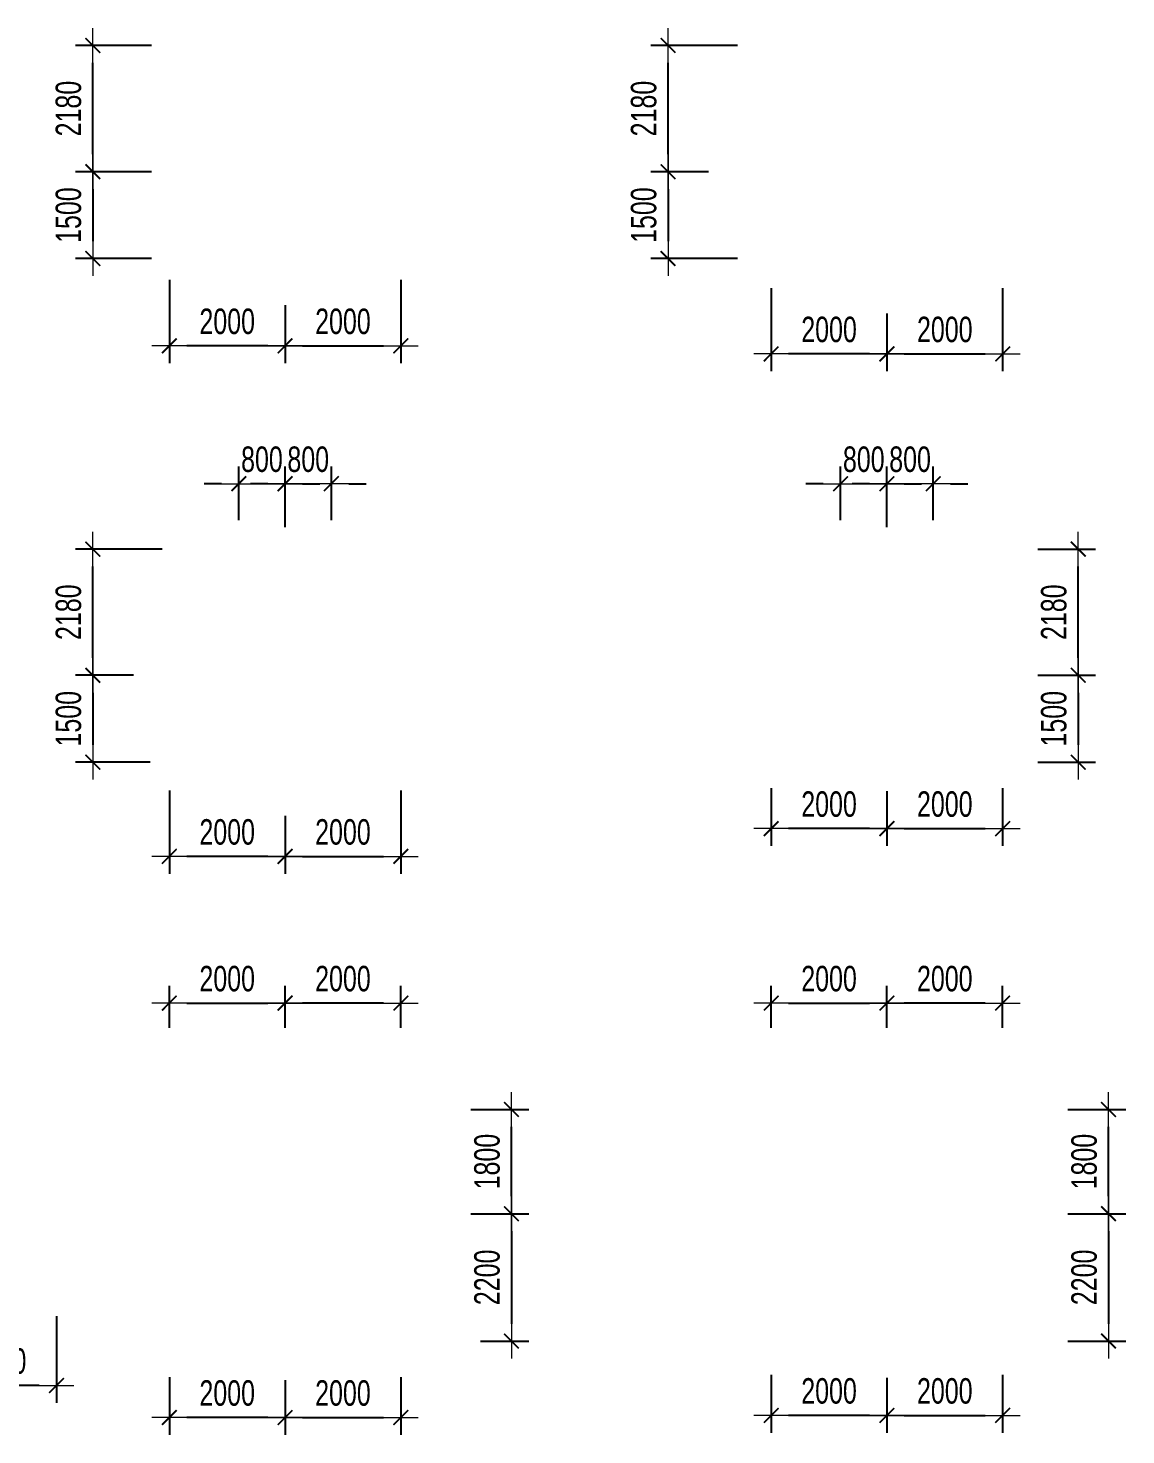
# Model space of a CAD drawing. Header units: millimetres. Extents: x -259680 to 389590, y -106473 to 139263.
# Drawn here: x 135910 to 154879, y 42879 to 67180 of the extents above; entities that cross this region are included whole.
import ezdxf

# ---------------------------------------------------------------- set-up
doc = ezdxf.new("R2010")
doc.units = ezdxf.units.MM
doc.layers.get('Defpoints').update_dxf_attribs({"color": 151, "lineweight": 9})
doc.layers.add('NDC_S_DIM', color=1, linetype='Continuous', lineweight=15)
doc.styles.add('NDC_DIM', font='', dxfattribs={"width": 0.75})
doc.styles.get('NDC_DIM').set_extended_font_data('Dotum')
doc.dimstyles.new('NDC_dim_200', dxfattribs={"dimscale": 200, "dimtxt": 2.2, "dimasz": 1.5, "dimexe": 1.5, "dimexo": 2.5, "dimgap": 1, "dimtad": 1, "dimdec": 0, "dimzin": 0, "dimdsep": 46, "dimtxsty": 'NDC_DIM', "dimblk": 'DIMMARK', "dimcen": 0.09, "dimdle": 1.2, "dimclrd": 1, "dimclre": 1, "dimclrt": 3, "dimadec": 0, "dimazin": 0, "dimtfac": 1, "dimtdec": 0, "dimtix": 1, "dimtofl": 0, "dimtmove": 0, "dimatfit": 3, "dimfxl": 6, "dimfxlon": 1, "dimtolj": 1, "dimtzin": 0, "dimarcsym": 0})

# ---------------------------------------------------------------- blocks, each defined once
blk = doc.blocks.new('DIMMARK')
at = {"layer": 'NDC_S_DIM', "color": 1}
blk.add_line((-1.5, 0), (1, 0), dxfattribs=at)
at = {"layer": 'NDC_S_DIM', "color": 2, "const_width": 0.1}
blk.add_lwpolyline([(-0.424, -0.424), (0.424, 0.424)], dxfattribs=at)
blk = doc.blocks.new('*D680')
at = {"layer": 'Defpoints', "color": 0, "ltscale": 100, "transparency": 16777216}
for p in [(142350, 54510), (140350, 54072), (142350, 52872)]:
    blk.add_point(p, dxfattribs=at)
at = {"layer": 'NDC_S_DIM', "color": 1, "lineweight": -2, "ltscale": 100, "transparency": 16777216}
for p, q in [((142350, 54010), (142350, 52572)), ((140350, 53572), (140350, 52572)), ((140650, 52872), (142050, 52872))]:
    blk.add_line(p, q, dxfattribs=at)
at = {"layer": 'NDC_S_DIM', "color": 1, "lineweight": -2, "ltscale": 100, "transparency": 16777216, "xscale": 300, "yscale": 300, "zscale": 300, "rotation": 180}
blk.add_blockref('DIMMARK', (140350, 52872), dxfattribs=at)
at = {"layer": 'NDC_S_DIM', "color": 1, "lineweight": -2, "ltscale": 100, "transparency": 16777216, "xscale": 300, "yscale": 300, "zscale": 300}
blk.add_blockref('DIMMARK', (142350, 52872), dxfattribs=at)
at = {"layer": 'NDC_S_DIM', "color": 3, "ltscale": 100, "transparency": 16777216, "insert": (141350, 53292), "char_height": 440, "attachment_point": 5, "style": 'NDC_DIM'}
blk.add_mtext('\\A1;2000', dxfattribs=at)
blk = doc.blocks.new('*D681')
at = {"layer": 'Defpoints', "color": 0, "ltscale": 100, "transparency": 16777216}
for p in [(138350, 54510), (140350, 54072), (138350, 52872)]:
    blk.add_point(p, dxfattribs=at)
at = {"layer": 'NDC_S_DIM', "color": 1, "lineweight": -2, "ltscale": 100, "transparency": 16777216}
for p, q in [((138350, 54010), (138350, 52572)), ((140350, 53572), (140350, 52572)), ((140050, 52872), (138650, 52872))]:
    blk.add_line(p, q, dxfattribs=at)
at = {"layer": 'NDC_S_DIM', "color": 1, "lineweight": -2, "ltscale": 100, "transparency": 16777216, "xscale": 300, "yscale": 300, "zscale": 300, "rotation": 180}
blk.add_blockref('DIMMARK', (138350, 52872), dxfattribs=at)
at = {"layer": 'NDC_S_DIM', "color": 1, "lineweight": -2, "ltscale": 100, "transparency": 16777216, "xscale": 300, "yscale": 300, "zscale": 300}
blk.add_blockref('DIMMARK', (140350, 52872), dxfattribs=at)
at = {"layer": 'NDC_S_DIM', "color": 3, "ltscale": 100, "transparency": 16777216, "insert": (139350, 53292), "char_height": 440, "attachment_point": 5, "style": 'NDC_DIM'}
blk.add_mtext('\\A1;2000', dxfattribs=at)
blk = doc.blocks.new('*D682')
at = {"layer": 'Defpoints', "color": 0, "ltscale": 100, "transparency": 16777216}
for p in [(138228, 56000), (137028, 54500), (138520, 54500)]:
    blk.add_point(p, dxfattribs=at)
at = {"layer": 'NDC_S_DIM', "color": 1, "lineweight": -2, "ltscale": 100, "transparency": 16777216}
for p, q in [((137728, 56000), (136728, 56000)), ((137028, 55700), (137028, 54800)), ((138020, 54500), (136728, 54500))]:
    blk.add_line(p, q, dxfattribs=at)
at = {"layer": 'NDC_S_DIM', "color": 1, "lineweight": -2, "ltscale": 100, "transparency": 16777216, "xscale": 300, "yscale": 300, "zscale": 300}
for p, rotation in [((137028, 56000), 90), ((137028, 54500), 270)]:
    blk.add_blockref('DIMMARK', p, dxfattribs=dict(at, rotation=rotation))
at = {"layer": 'NDC_S_DIM', "color": 3, "ltscale": 100, "transparency": 16777216, "insert": (136608, 55250), "char_height": 440, "attachment_point": 5, "rotation": 90, "style": 'NDC_DIM'}
blk.add_mtext('\\A1;1500', dxfattribs=at)
blk = doc.blocks.new('*D683')
at = {"layer": 'Defpoints', "color": 0, "ltscale": 100, "transparency": 16777216}
for p in [(137028, 58180), (139660, 58180), (138228, 56000)]:
    blk.add_point(p, dxfattribs=at)
at = {"layer": 'NDC_S_DIM', "color": 1, "lineweight": -2, "ltscale": 100, "transparency": 16777216}
for p, q in [((138228, 58180), (136728, 58180)), ((137028, 56300), (137028, 57880)), ((137728, 56000), (136728, 56000))]:
    blk.add_line(p, q, dxfattribs=at)
at = {"layer": 'NDC_S_DIM', "color": 1, "lineweight": -2, "ltscale": 100, "transparency": 16777216, "xscale": 300, "yscale": 300, "zscale": 300}
for p, rotation in [((137028, 58180), 90), ((137028, 56000), 270)]:
    blk.add_blockref('DIMMARK', p, dxfattribs=dict(at, rotation=rotation))
at = {"layer": 'NDC_S_DIM', "color": 3, "ltscale": 100, "transparency": 16777216, "insert": (136608, 57090), "char_height": 440, "attachment_point": 5, "rotation": 90, "style": 'NDC_DIM'}
blk.add_mtext('\\A1;2180', dxfattribs=at)
blk = doc.blocks.new('*D544')
at = {"layer": 'Defpoints', "color": 0, "ltscale": 100, "transparency": 16777216}
for p in [(152750, 63190), (150750, 62752), (152750, 61552)]:
    blk.add_point(p, dxfattribs=at)
at = {"layer": 'NDC_S_DIM', "color": 1, "lineweight": -2, "ltscale": 100, "transparency": 16777216}
for p, q in [((152750, 62690), (152750, 61252)), ((150750, 62252), (150750, 61252)), ((151050, 61552), (152450, 61552))]:
    blk.add_line(p, q, dxfattribs=at)
at = {"layer": 'NDC_S_DIM', "color": 1, "lineweight": -2, "ltscale": 100, "transparency": 16777216, "xscale": 300, "yscale": 300, "zscale": 300, "rotation": 180}
blk.add_blockref('DIMMARK', (150750, 61552), dxfattribs=at)
at = {"layer": 'NDC_S_DIM', "color": 1, "lineweight": -2, "ltscale": 100, "transparency": 16777216, "xscale": 300, "yscale": 300, "zscale": 300}
blk.add_blockref('DIMMARK', (152750, 61552), dxfattribs=at)
at = {"layer": 'NDC_S_DIM', "color": 3, "ltscale": 100, "transparency": 16777216, "insert": (151750, 61972), "char_height": 440, "attachment_point": 5, "style": 'NDC_DIM'}
blk.add_mtext('\\A1;2000', dxfattribs=at)
blk = doc.blocks.new('*D545')
at = {"layer": 'Defpoints', "color": 0, "ltscale": 100, "transparency": 16777216}
for p in [(148750, 63190), (150750, 62752), (148750, 61552)]:
    blk.add_point(p, dxfattribs=at)
at = {"layer": 'NDC_S_DIM', "color": 1, "lineweight": -2, "ltscale": 100, "transparency": 16777216}
for p, q in [((148750, 62690), (148750, 61252)), ((150750, 62252), (150750, 61252)), ((150450, 61552), (149050, 61552))]:
    blk.add_line(p, q, dxfattribs=at)
at = {"layer": 'NDC_S_DIM', "color": 1, "lineweight": -2, "ltscale": 100, "transparency": 16777216, "xscale": 300, "yscale": 300, "zscale": 300, "rotation": 180}
blk.add_blockref('DIMMARK', (148750, 61552), dxfattribs=at)
at = {"layer": 'NDC_S_DIM', "color": 1, "lineweight": -2, "ltscale": 100, "transparency": 16777216, "xscale": 300, "yscale": 300, "zscale": 300}
blk.add_blockref('DIMMARK', (150750, 61552), dxfattribs=at)
at = {"layer": 'NDC_S_DIM', "color": 3, "ltscale": 100, "transparency": 16777216, "insert": (149750, 61972), "char_height": 440, "attachment_point": 5, "style": 'NDC_DIM'}
blk.add_mtext('\\A1;2000', dxfattribs=at)
blk = doc.blocks.new('*D546')
at = {"layer": 'Defpoints', "color": 0, "ltscale": 100, "transparency": 16777216}
for p in [(148168, 64700), (146968, 63200), (149050, 63200)]:
    blk.add_point(p, dxfattribs=at)
at = {"layer": 'NDC_S_DIM', "color": 1, "lineweight": -2, "ltscale": 100, "transparency": 16777216}
for p, q in [((147668, 64700), (146668, 64700)), ((146968, 64400), (146968, 63500)), ((148168, 63200), (146668, 63200))]:
    blk.add_line(p, q, dxfattribs=at)
at = {"layer": 'NDC_S_DIM', "color": 1, "lineweight": -2, "ltscale": 100, "transparency": 16777216, "xscale": 300, "yscale": 300, "zscale": 300}
for p, rotation in [((146968, 64700), 90), ((146968, 63200), 270)]:
    blk.add_blockref('DIMMARK', p, dxfattribs=dict(at, rotation=rotation))
at = {"layer": 'NDC_S_DIM', "color": 3, "ltscale": 100, "transparency": 16777216, "insert": (146548, 63950), "char_height": 440, "attachment_point": 5, "rotation": 90, "style": 'NDC_DIM'}
blk.add_mtext('\\A1;1500', dxfattribs=at)
blk = doc.blocks.new('*D547')
at = {"layer": 'Defpoints', "color": 0, "ltscale": 100, "transparency": 16777216}
for p in [(146968, 66880), (149580, 66880), (148168, 64700)]:
    blk.add_point(p, dxfattribs=at)
at = {"layer": 'NDC_S_DIM', "color": 1, "lineweight": -2, "ltscale": 100, "transparency": 16777216}
for p, q in [((148168, 66880), (146668, 66880)), ((146968, 65000), (146968, 66580)), ((147668, 64700), (146668, 64700))]:
    blk.add_line(p, q, dxfattribs=at)
at = {"layer": 'NDC_S_DIM', "color": 1, "lineweight": -2, "ltscale": 100, "transparency": 16777216, "xscale": 300, "yscale": 300, "zscale": 300}
for p, rotation in [((146968, 66880), 90), ((146968, 64700), 270)]:
    blk.add_blockref('DIMMARK', p, dxfattribs=dict(at, rotation=rotation))
at = {"layer": 'NDC_S_DIM', "color": 3, "ltscale": 100, "transparency": 16777216, "insert": (146548, 65790), "char_height": 440, "attachment_point": 5, "rotation": 90, "style": 'NDC_DIM'}
blk.add_mtext('\\A1;2180', dxfattribs=at)
blk = doc.blocks.new('*D548')
at = {"layer": 'Defpoints', "color": 0, "ltscale": 100, "transparency": 16777216}
for p in [(142350, 63330), (140350, 62892), (142350, 61692)]:
    blk.add_point(p, dxfattribs=at)
at = {"layer": 'NDC_S_DIM', "color": 1, "lineweight": -2, "ltscale": 100, "transparency": 16777216}
for p, q in [((142350, 62830), (142350, 61392)), ((140350, 62392), (140350, 61392)), ((140650, 61692), (142050, 61692))]:
    blk.add_line(p, q, dxfattribs=at)
at = {"layer": 'NDC_S_DIM', "color": 1, "lineweight": -2, "ltscale": 100, "transparency": 16777216, "xscale": 300, "yscale": 300, "zscale": 300, "rotation": 180}
blk.add_blockref('DIMMARK', (140350, 61692), dxfattribs=at)
at = {"layer": 'NDC_S_DIM', "color": 1, "lineweight": -2, "ltscale": 100, "transparency": 16777216, "xscale": 300, "yscale": 300, "zscale": 300}
blk.add_blockref('DIMMARK', (142350, 61692), dxfattribs=at)
at = {"layer": 'NDC_S_DIM', "color": 3, "ltscale": 100, "transparency": 16777216, "insert": (141350, 62112), "char_height": 440, "attachment_point": 5, "style": 'NDC_DIM'}
blk.add_mtext('\\A1;2000', dxfattribs=at)
blk = doc.blocks.new('*D549')
at = {"layer": 'Defpoints', "color": 0, "ltscale": 100, "transparency": 16777216}
for p in [(138350, 63330), (140350, 62892), (138350, 61692)]:
    blk.add_point(p, dxfattribs=at)
at = {"layer": 'NDC_S_DIM', "color": 1, "lineweight": -2, "ltscale": 100, "transparency": 16777216}
for p, q in [((138350, 62830), (138350, 61392)), ((140350, 62392), (140350, 61392)), ((140050, 61692), (138650, 61692))]:
    blk.add_line(p, q, dxfattribs=at)
at = {"layer": 'NDC_S_DIM', "color": 1, "lineweight": -2, "ltscale": 100, "transparency": 16777216, "xscale": 300, "yscale": 300, "zscale": 300, "rotation": 180}
blk.add_blockref('DIMMARK', (138350, 61692), dxfattribs=at)
at = {"layer": 'NDC_S_DIM', "color": 1, "lineweight": -2, "ltscale": 100, "transparency": 16777216, "xscale": 300, "yscale": 300, "zscale": 300}
blk.add_blockref('DIMMARK', (140350, 61692), dxfattribs=at)
at = {"layer": 'NDC_S_DIM', "color": 3, "ltscale": 100, "transparency": 16777216, "insert": (139350, 62112), "char_height": 440, "attachment_point": 5, "style": 'NDC_DIM'}
blk.add_mtext('\\A1;2000', dxfattribs=at)
blk = doc.blocks.new('*D550')
at = {"layer": 'Defpoints', "color": 0, "ltscale": 100, "transparency": 16777216}
for p in [(138540, 64700), (137028, 63200), (138540, 63200)]:
    blk.add_point(p, dxfattribs=at)
at = {"layer": 'NDC_S_DIM', "color": 1, "lineweight": -2, "ltscale": 100, "transparency": 16777216}
for p, q in [((138040, 64700), (136728, 64700)), ((137028, 64400), (137028, 63500)), ((138040, 63200), (136728, 63200))]:
    blk.add_line(p, q, dxfattribs=at)
at = {"layer": 'NDC_S_DIM', "color": 1, "lineweight": -2, "ltscale": 100, "transparency": 16777216, "xscale": 300, "yscale": 300, "zscale": 300}
for p, rotation in [((137028, 64700), 90), ((137028, 63200), 270)]:
    blk.add_blockref('DIMMARK', p, dxfattribs=dict(at, rotation=rotation))
at = {"layer": 'NDC_S_DIM', "color": 3, "ltscale": 100, "transparency": 16777216, "insert": (136608, 63950), "char_height": 440, "attachment_point": 5, "rotation": 90, "style": 'NDC_DIM'}
blk.add_mtext('\\A1;1500', dxfattribs=at)
blk = doc.blocks.new('*D551')
at = {"layer": 'Defpoints', "color": 0, "ltscale": 100, "transparency": 16777216}
for p in [(137028, 66880), (138540, 66880), (138540, 64700)]:
    blk.add_point(p, dxfattribs=at)
at = {"layer": 'NDC_S_DIM', "color": 1, "lineweight": -2, "ltscale": 100, "transparency": 16777216}
for p, q in [((138040, 66880), (136728, 66880)), ((137028, 65000), (137028, 66580)), ((138040, 64700), (136728, 64700))]:
    blk.add_line(p, q, dxfattribs=at)
at = {"layer": 'NDC_S_DIM', "color": 1, "lineweight": -2, "ltscale": 100, "transparency": 16777216, "xscale": 300, "yscale": 300, "zscale": 300}
for p, rotation in [((137028, 66880), 90), ((137028, 64700), 270)]:
    blk.add_blockref('DIMMARK', p, dxfattribs=dict(at, rotation=rotation))
at = {"layer": 'NDC_S_DIM', "color": 3, "ltscale": 100, "transparency": 16777216, "insert": (136608, 65790), "char_height": 440, "attachment_point": 5, "rotation": 90, "style": 'NDC_DIM'}
blk.add_mtext('\\A1;2180', dxfattribs=at)
blk = doc.blocks.new('*D508')
at = {"layer": 'Defpoints', "color": 0, "ltscale": 100, "transparency": 16777216}
for p in [(150750, 54500), (152750, 54552), (152750, 53352)]:
    blk.add_point(p, dxfattribs=at)
at = {"layer": 'NDC_S_DIM', "color": 1, "lineweight": -2, "ltscale": 100, "transparency": 16777216}
for p, q in [((150750, 54000), (150750, 53052)), ((152750, 54052), (152750, 53052)), ((151050, 53352), (152450, 53352))]:
    blk.add_line(p, q, dxfattribs=at)
at = {"layer": 'NDC_S_DIM', "color": 1, "lineweight": -2, "ltscale": 100, "transparency": 16777216, "xscale": 300, "yscale": 300, "zscale": 300, "rotation": 180}
blk.add_blockref('DIMMARK', (150750, 53352), dxfattribs=at)
at = {"layer": 'NDC_S_DIM', "color": 1, "lineweight": -2, "ltscale": 100, "transparency": 16777216, "xscale": 300, "yscale": 300, "zscale": 300}
blk.add_blockref('DIMMARK', (152750, 53352), dxfattribs=at)
at = {"layer": 'NDC_S_DIM', "color": 3, "ltscale": 100, "transparency": 16777216, "insert": (151750, 53773), "char_height": 440, "attachment_point": 5, "style": 'NDC_DIM'}
blk.add_mtext('\\A1;2000', dxfattribs=at)
blk = doc.blocks.new('*D509')
at = {"layer": 'Defpoints', "color": 0, "ltscale": 100, "transparency": 16777216}
for p in [(148750, 54552), (150750, 54500), (148750, 53352)]:
    blk.add_point(p, dxfattribs=at)
at = {"layer": 'NDC_S_DIM', "color": 1, "lineweight": -2, "ltscale": 100, "transparency": 16777216}
for p, q in [((148750, 54052), (148750, 53052)), ((150750, 54000), (150750, 53052)), ((150450, 53352), (149050, 53352))]:
    blk.add_line(p, q, dxfattribs=at)
at = {"layer": 'NDC_S_DIM', "color": 1, "lineweight": -2, "ltscale": 100, "transparency": 16777216, "xscale": 300, "yscale": 300, "zscale": 300, "rotation": 180}
blk.add_blockref('DIMMARK', (148750, 53352), dxfattribs=at)
at = {"layer": 'NDC_S_DIM', "color": 1, "lineweight": -2, "ltscale": 100, "transparency": 16777216, "xscale": 300, "yscale": 300, "zscale": 300}
blk.add_blockref('DIMMARK', (150750, 53352), dxfattribs=at)
at = {"layer": 'NDC_S_DIM', "color": 3, "ltscale": 100, "transparency": 16777216, "insert": (149750, 53773), "char_height": 440, "attachment_point": 5, "style": 'NDC_DIM'}
blk.add_mtext('\\A1;2000', dxfattribs=at)
blk = doc.blocks.new('*D510')
at = {"layer": 'Defpoints', "color": 0, "ltscale": 100, "transparency": 16777216}
for p in [(152856, 56000), (152856, 54500), (154056, 54500)]:
    blk.add_point(p, dxfattribs=at)
at = {"layer": 'NDC_S_DIM', "color": 1, "lineweight": -2, "ltscale": 100, "transparency": 16777216}
for p, q in [((153356, 56000), (154356, 56000)), ((154056, 55700), (154056, 54800)), ((153356, 54500), (154356, 54500))]:
    blk.add_line(p, q, dxfattribs=at)
at = {"layer": 'NDC_S_DIM', "color": 1, "lineweight": -2, "ltscale": 100, "transparency": 16777216, "xscale": 300, "yscale": 300, "zscale": 300}
for p, rotation in [((154056, 56000), 90), ((154056, 54500), 270)]:
    blk.add_blockref('DIMMARK', p, dxfattribs=dict(at, rotation=rotation))
at = {"layer": 'NDC_S_DIM', "color": 3, "ltscale": 100, "transparency": 16777216, "insert": (153635, 55250), "char_height": 440, "attachment_point": 5, "rotation": 90, "style": 'NDC_DIM'}
blk.add_mtext('\\A1;1500', dxfattribs=at)
blk = doc.blocks.new('*D484')
at = {"layer": 'Defpoints', "color": 0, "ltscale": 100, "transparency": 16777216}
for p in [(152856, 58180), (154056, 58180), (152856, 56000)]:
    blk.add_point(p, dxfattribs=at)
at = {"layer": 'NDC_S_DIM', "color": 1, "lineweight": -2, "ltscale": 100, "transparency": 16777216}
for p, q in [((153356, 58180), (154356, 58180)), ((154056, 56300), (154056, 57880)), ((153356, 56000), (154356, 56000))]:
    blk.add_line(p, q, dxfattribs=at)
at = {"layer": 'NDC_S_DIM', "color": 1, "lineweight": -2, "ltscale": 100, "transparency": 16777216, "xscale": 300, "yscale": 300, "zscale": 300}
for p, rotation in [((154056, 58180), 90), ((154056, 56000), 270)]:
    blk.add_blockref('DIMMARK', p, dxfattribs=dict(at, rotation=rotation))
at = {"layer": 'NDC_S_DIM', "color": 3, "ltscale": 100, "transparency": 16777216, "insert": (153635, 57090), "char_height": 440, "attachment_point": 5, "rotation": 90, "style": 'NDC_DIM'}
blk.add_mtext('\\A1;2180', dxfattribs=at)
blk = doc.blocks.new('*D243')
at = {"layer": 'Defpoints', "color": 0, "ltscale": 100, "transparency": 16777216}
for p in [(150750, 44364), (152750, 44416), (152750, 43216)]:
    blk.add_point(p, dxfattribs=at)
at = {"layer": 'NDC_S_DIM', "color": 1, "lineweight": -2, "ltscale": 100, "transparency": 16777216}
for p, q in [((150750, 43864), (150750, 42916)), ((152750, 43916), (152750, 42916)), ((151050, 43216), (152450, 43216))]:
    blk.add_line(p, q, dxfattribs=at)
at = {"layer": 'NDC_S_DIM', "color": 1, "lineweight": -2, "ltscale": 100, "transparency": 16777216, "xscale": 300, "yscale": 300, "zscale": 300, "rotation": 180}
blk.add_blockref('DIMMARK', (150750, 43216), dxfattribs=at)
at = {"layer": 'NDC_S_DIM', "color": 1, "lineweight": -2, "ltscale": 100, "transparency": 16777216, "xscale": 300, "yscale": 300, "zscale": 300}
blk.add_blockref('DIMMARK', (152750, 43216), dxfattribs=at)
at = {"layer": 'NDC_S_DIM', "color": 3, "ltscale": 100, "transparency": 16777216, "insert": (151750, 43636), "char_height": 440, "attachment_point": 5, "style": 'NDC_DIM'}
blk.add_mtext('\\A1;2000', dxfattribs=at)
blk = doc.blocks.new('*D244')
at = {"layer": 'Defpoints', "color": 0, "ltscale": 100, "transparency": 16777216}
for p in [(148750, 44416), (150750, 44364), (148750, 43216)]:
    blk.add_point(p, dxfattribs=at)
at = {"layer": 'NDC_S_DIM', "color": 1, "lineweight": -2, "ltscale": 100, "transparency": 16777216}
for p, q in [((148750, 43916), (148750, 42916)), ((150750, 43864), (150750, 42916)), ((150450, 43216), (149050, 43216))]:
    blk.add_line(p, q, dxfattribs=at)
at = {"layer": 'NDC_S_DIM', "color": 1, "lineweight": -2, "ltscale": 100, "transparency": 16777216, "xscale": 300, "yscale": 300, "zscale": 300, "rotation": 180}
blk.add_blockref('DIMMARK', (148750, 43216), dxfattribs=at)
at = {"layer": 'NDC_S_DIM', "color": 1, "lineweight": -2, "ltscale": 100, "transparency": 16777216, "xscale": 300, "yscale": 300, "zscale": 300}
blk.add_blockref('DIMMARK', (150750, 43216), dxfattribs=at)
at = {"layer": 'NDC_S_DIM', "color": 3, "ltscale": 100, "transparency": 16777216, "insert": (149750, 43636), "char_height": 440, "attachment_point": 5, "style": 'NDC_DIM'}
blk.add_mtext('\\A1;2000', dxfattribs=at)
blk = doc.blocks.new('*D245')
at = {"layer": 'Defpoints', "color": 0, "ltscale": 100, "transparency": 16777216}
for p in [(153379, 46700), (153379, 44500), (154579, 44500)]:
    blk.add_point(p, dxfattribs=at)
at = {"layer": 'NDC_S_DIM', "color": 1, "lineweight": -2, "ltscale": 100, "transparency": 16777216}
for p, q in [((153879, 46700), (154879, 46700)), ((154579, 46400), (154579, 44800)), ((153879, 44500), (154879, 44500))]:
    blk.add_line(p, q, dxfattribs=at)
at = {"layer": 'NDC_S_DIM', "color": 1, "lineweight": -2, "ltscale": 100, "transparency": 16777216, "xscale": 300, "yscale": 300, "zscale": 300}
for p, rotation in [((154579, 46700), 90), ((154579, 44500), 270)]:
    blk.add_blockref('DIMMARK', p, dxfattribs=dict(at, rotation=rotation))
at = {"layer": 'NDC_S_DIM', "color": 3, "ltscale": 100, "transparency": 16777216, "insert": (154159, 45600), "char_height": 440, "attachment_point": 5, "rotation": 90, "style": 'NDC_DIM'}
blk.add_mtext('\\A1;2200', dxfattribs=at)
blk = doc.blocks.new('*D246')
at = {"layer": 'Defpoints', "color": 0, "ltscale": 100, "transparency": 16777216}
for p in [(153379, 48500), (154579, 48500), (153379, 46700)]:
    blk.add_point(p, dxfattribs=at)
at = {"layer": 'NDC_S_DIM', "color": 1, "lineweight": -2, "ltscale": 100, "transparency": 16777216}
for p, q in [((153879, 48500), (154879, 48500)), ((154579, 47000), (154579, 48200)), ((153879, 46700), (154879, 46700))]:
    blk.add_line(p, q, dxfattribs=at)
at = {"layer": 'NDC_S_DIM', "color": 1, "lineweight": -2, "ltscale": 100, "transparency": 16777216, "xscale": 300, "yscale": 300, "zscale": 300}
for p, rotation in [((154579, 48500), 90), ((154579, 46700), 270)]:
    blk.add_blockref('DIMMARK', p, dxfattribs=dict(at, rotation=rotation))
at = {"layer": 'NDC_S_DIM', "color": 3, "ltscale": 100, "transparency": 16777216, "insert": (154159, 47600), "char_height": 440, "attachment_point": 5, "rotation": 90, "style": 'NDC_DIM'}
blk.add_mtext('\\A1;1800', dxfattribs=at)
blk = doc.blocks.new('*D257')
at = {"layer": 'Defpoints', "color": 0, "ltscale": 100, "transparency": 16777216}
for p in [(140350, 44327), (142350, 44379), (142350, 43179)]:
    blk.add_point(p, dxfattribs=at)
at = {"layer": 'NDC_S_DIM', "color": 1, "lineweight": -2, "ltscale": 100, "transparency": 16777216}
for p, q in [((140350, 43827), (140350, 42879)), ((142350, 43879), (142350, 42879)), ((140650, 43179), (142050, 43179))]:
    blk.add_line(p, q, dxfattribs=at)
at = {"layer": 'NDC_S_DIM', "color": 1, "lineweight": -2, "ltscale": 100, "transparency": 16777216, "xscale": 300, "yscale": 300, "zscale": 300, "rotation": 180}
blk.add_blockref('DIMMARK', (140350, 43179), dxfattribs=at)
at = {"layer": 'NDC_S_DIM', "color": 1, "lineweight": -2, "ltscale": 100, "transparency": 16777216, "xscale": 300, "yscale": 300, "zscale": 300}
blk.add_blockref('DIMMARK', (142350, 43179), dxfattribs=at)
at = {"layer": 'NDC_S_DIM', "color": 3, "ltscale": 100, "transparency": 16777216, "insert": (141350, 43600), "char_height": 440, "attachment_point": 5, "style": 'NDC_DIM'}
blk.add_mtext('\\A1;2000', dxfattribs=at)
blk = doc.blocks.new('*D258')
at = {"layer": 'Defpoints', "color": 0, "ltscale": 100, "transparency": 16777216}
for p in [(138350, 44379), (140350, 44327), (138350, 43179)]:
    blk.add_point(p, dxfattribs=at)
at = {"layer": 'NDC_S_DIM', "color": 1, "lineweight": -2, "ltscale": 100, "transparency": 16777216}
for p, q in [((138350, 43879), (138350, 42879)), ((140350, 43827), (140350, 42879)), ((140050, 43179), (138650, 43179))]:
    blk.add_line(p, q, dxfattribs=at)
at = {"layer": 'NDC_S_DIM', "color": 1, "lineweight": -2, "ltscale": 100, "transparency": 16777216, "xscale": 300, "yscale": 300, "zscale": 300, "rotation": 180}
blk.add_blockref('DIMMARK', (138350, 43179), dxfattribs=at)
at = {"layer": 'NDC_S_DIM', "color": 1, "lineweight": -2, "ltscale": 100, "transparency": 16777216, "xscale": 300, "yscale": 300, "zscale": 300}
blk.add_blockref('DIMMARK', (140350, 43179), dxfattribs=at)
at = {"layer": 'NDC_S_DIM', "color": 3, "ltscale": 100, "transparency": 16777216, "insert": (139350, 43600), "char_height": 440, "attachment_point": 5, "style": 'NDC_DIM'}
blk.add_mtext('\\A1;2000', dxfattribs=at)
blk = doc.blocks.new('*D259')
at = {"layer": 'Defpoints', "color": 0, "ltscale": 100, "transparency": 16777216}
for p in [(143226, 46700), (143226, 44500), (144261, 44500)]:
    blk.add_point(p, dxfattribs=at)
at = {"layer": 'NDC_S_DIM', "color": 1, "lineweight": -2, "ltscale": 100, "transparency": 16777216}
for p, q in [((143726, 46700), (144561, 46700)), ((144261, 46400), (144261, 44800)), ((143726, 44500), (144561, 44500))]:
    blk.add_line(p, q, dxfattribs=at)
at = {"layer": 'NDC_S_DIM', "color": 1, "lineweight": -2, "ltscale": 100, "transparency": 16777216, "xscale": 300, "yscale": 300, "zscale": 300}
for p, rotation in [((144261, 46700), 90), ((144261, 44500), 270)]:
    blk.add_blockref('DIMMARK', p, dxfattribs=dict(at, rotation=rotation))
at = {"layer": 'NDC_S_DIM', "color": 3, "ltscale": 100, "transparency": 16777216, "insert": (143841, 45600), "char_height": 440, "attachment_point": 5, "rotation": 90, "style": 'NDC_DIM'}
blk.add_mtext('\\A1;2200', dxfattribs=at)
blk = doc.blocks.new('*D260')
at = {"layer": 'Defpoints', "color": 0, "ltscale": 100, "transparency": 16777216}
for p in [(143061, 48500), (144261, 48500), (143061, 46700)]:
    blk.add_point(p, dxfattribs=at)
at = {"layer": 'NDC_S_DIM', "color": 1, "lineweight": -2, "ltscale": 100, "transparency": 16777216}
for p, q in [((143561, 48500), (144561, 48500)), ((144261, 47000), (144261, 48200)), ((143561, 46700), (144561, 46700))]:
    blk.add_line(p, q, dxfattribs=at)
at = {"layer": 'NDC_S_DIM', "color": 1, "lineweight": -2, "ltscale": 100, "transparency": 16777216, "xscale": 300, "yscale": 300, "zscale": 300}
for p, rotation in [((144261, 48500), 90), ((144261, 46700), 270)]:
    blk.add_blockref('DIMMARK', p, dxfattribs=dict(at, rotation=rotation))
at = {"layer": 'NDC_S_DIM', "color": 3, "ltscale": 100, "transparency": 16777216, "insert": (143841, 47600), "char_height": 440, "attachment_point": 5, "rotation": 90, "style": 'NDC_DIM'}
blk.add_mtext('\\A1;1800', dxfattribs=at)
blk = doc.blocks.new('*D364')
at = {"layer": 'Defpoints', "color": 0, "ltscale": 100, "transparency": 16777216}
for p in [(136400, 45490), (134400, 45350), (134400, 43732)]:
    blk.add_point(p, dxfattribs=at)
at = {"layer": 'NDC_S_DIM', "color": 1, "lineweight": -2, "ltscale": 100, "transparency": 16777216}
for p, q in [((134400, 44850), (134400, 43432)), ((136400, 44932), (136400, 43432)), ((136100, 43732), (134700, 43732))]:
    blk.add_line(p, q, dxfattribs=at)
at = {"layer": 'NDC_S_DIM', "color": 1, "lineweight": -2, "ltscale": 100, "transparency": 16777216, "xscale": 300, "yscale": 300, "zscale": 300, "rotation": 180}
blk.add_blockref('DIMMARK', (134400, 43732), dxfattribs=at)
at = {"layer": 'NDC_S_DIM', "color": 1, "lineweight": -2, "ltscale": 100, "transparency": 16777216, "xscale": 300, "yscale": 300, "zscale": 300}
blk.add_blockref('DIMMARK', (136400, 43732), dxfattribs=at)
at = {"layer": 'NDC_S_DIM', "color": 3, "ltscale": 100, "transparency": 16777216, "insert": (135400, 44152), "char_height": 440, "attachment_point": 5, "style": 'NDC_DIM'}
blk.add_mtext('\\A1;2000', dxfattribs=at)
blk = doc.blocks.new('*D366')
at = {"layer": 'Defpoints', "color": 0, "ltscale": 100, "transparency": 16777216}
for p in [(140350, 59310), (139550, 58180), (140350, 58060)]:
    blk.add_point(p, dxfattribs=at)
at = {"layer": 'NDC_S_DIM', "color": 1, "lineweight": -2, "ltscale": 100, "transparency": 16777216}
for p, q in [((139550, 58680), (139550, 59610)), ((140350, 58560), (140350, 59610)), ((139250, 59310), (138950, 59310)), ((140650, 59310), (140950, 59310))]:
    blk.add_line(p, q, dxfattribs=at)
at = {"layer": 'NDC_S_DIM', "color": 1, "lineweight": -2, "ltscale": 100, "transparency": 16777216, "xscale": 300, "yscale": 300, "zscale": 300}
blk.add_blockref('DIMMARK', (139550, 59310), dxfattribs=at)
at = {"layer": 'NDC_S_DIM', "color": 1, "lineweight": -2, "ltscale": 100, "transparency": 16777216, "xscale": 300, "yscale": 300, "zscale": 300, "rotation": 180}
blk.add_blockref('DIMMARK', (140350, 59310), dxfattribs=at)
at = {"layer": 'NDC_S_DIM', "color": 3, "ltscale": 100, "transparency": 16777216, "insert": (139950, 59730), "char_height": 440, "attachment_point": 5, "style": 'NDC_DIM'}
blk.add_mtext('\\A1;800', dxfattribs=at)
blk = doc.blocks.new('*D367')
at = {"layer": 'Defpoints', "color": 0, "ltscale": 100, "transparency": 16777216}
for p in [(141150, 59310), (141150, 58180), (140350, 58060)]:
    blk.add_point(p, dxfattribs=at)
at = {"layer": 'NDC_S_DIM', "color": 1, "lineweight": -2, "ltscale": 100, "transparency": 16777216}
for p, q in [((140350, 58560), (140350, 59610)), ((141150, 58680), (141150, 59610)), ((140050, 59310), (139750, 59310)), ((141450, 59310), (141750, 59310))]:
    blk.add_line(p, q, dxfattribs=at)
at = {"layer": 'NDC_S_DIM', "color": 1, "lineweight": -2, "ltscale": 100, "transparency": 16777216, "xscale": 300, "yscale": 300, "zscale": 300}
blk.add_blockref('DIMMARK', (140350, 59310), dxfattribs=at)
at = {"layer": 'NDC_S_DIM', "color": 1, "lineweight": -2, "ltscale": 100, "transparency": 16777216, "xscale": 300, "yscale": 300, "zscale": 300, "rotation": 180}
blk.add_blockref('DIMMARK', (141150, 59310), dxfattribs=at)
at = {"layer": 'NDC_S_DIM', "color": 3, "ltscale": 100, "transparency": 16777216, "insert": (140750, 59730), "char_height": 440, "attachment_point": 5, "style": 'NDC_DIM'}
blk.add_mtext('\\A1;800', dxfattribs=at)
blk = doc.blocks.new('*D368')
at = {"layer": 'Defpoints', "color": 0, "ltscale": 100, "transparency": 16777216}
for p in [(150750, 59310), (149950, 58180), (150750, 58060)]:
    blk.add_point(p, dxfattribs=at)
at = {"layer": 'NDC_S_DIM', "color": 1, "lineweight": -2, "ltscale": 100, "transparency": 16777216}
for p, q in [((149950, 58680), (149950, 59610)), ((150750, 58560), (150750, 59610)), ((149650, 59310), (149350, 59310)), ((151050, 59310), (151350, 59310))]:
    blk.add_line(p, q, dxfattribs=at)
at = {"layer": 'NDC_S_DIM', "color": 1, "lineweight": -2, "ltscale": 100, "transparency": 16777216, "xscale": 300, "yscale": 300, "zscale": 300}
blk.add_blockref('DIMMARK', (149950, 59310), dxfattribs=at)
at = {"layer": 'NDC_S_DIM', "color": 1, "lineweight": -2, "ltscale": 100, "transparency": 16777216, "xscale": 300, "yscale": 300, "zscale": 300, "rotation": 180}
blk.add_blockref('DIMMARK', (150750, 59310), dxfattribs=at)
at = {"layer": 'NDC_S_DIM', "color": 3, "ltscale": 100, "transparency": 16777216, "insert": (150350, 59730), "char_height": 440, "attachment_point": 5, "style": 'NDC_DIM'}
blk.add_mtext('\\A1;800', dxfattribs=at)
blk = doc.blocks.new('*D369')
at = {"layer": 'Defpoints', "color": 0, "ltscale": 100, "transparency": 16777216}
for p in [(151550, 59310), (151550, 58180), (150750, 58060)]:
    blk.add_point(p, dxfattribs=at)
at = {"layer": 'NDC_S_DIM', "color": 1, "lineweight": -2, "ltscale": 100, "transparency": 16777216}
for p, q in [((150750, 58560), (150750, 59610)), ((151550, 58680), (151550, 59610)), ((150450, 59310), (150150, 59310)), ((151850, 59310), (152150, 59310))]:
    blk.add_line(p, q, dxfattribs=at)
at = {"layer": 'NDC_S_DIM', "color": 1, "lineweight": -2, "ltscale": 100, "transparency": 16777216, "xscale": 300, "yscale": 300, "zscale": 300}
blk.add_blockref('DIMMARK', (150750, 59310), dxfattribs=at)
at = {"layer": 'NDC_S_DIM', "color": 1, "lineweight": -2, "ltscale": 100, "transparency": 16777216, "xscale": 300, "yscale": 300, "zscale": 300, "rotation": 180}
blk.add_blockref('DIMMARK', (151550, 59310), dxfattribs=at)
at = {"layer": 'NDC_S_DIM', "color": 3, "ltscale": 100, "transparency": 16777216, "insert": (151150, 59730), "char_height": 440, "attachment_point": 5, "style": 'NDC_DIM'}
blk.add_mtext('\\A1;800', dxfattribs=at)
blk = doc.blocks.new('*D427')
at = {"layer": 'Defpoints', "color": 0, "ltscale": 100, "transparency": 16777216}
for p in [(150750, 50338), (148750, 49409), (150750, 49409)]:
    blk.add_point(p, dxfattribs=at)
at = {"layer": 'NDC_S_DIM', "color": 1, "lineweight": -2, "ltscale": 100, "transparency": 16777216}
for p, q in [((148750, 49909), (148750, 50638)), ((150750, 49909), (150750, 50638)), ((149050, 50338), (150450, 50338))]:
    blk.add_line(p, q, dxfattribs=at)
at = {"layer": 'NDC_S_DIM', "color": 1, "lineweight": -2, "ltscale": 100, "transparency": 16777216, "xscale": 300, "yscale": 300, "zscale": 300, "rotation": 180}
blk.add_blockref('DIMMARK', (148750, 50338), dxfattribs=at)
at = {"layer": 'NDC_S_DIM', "color": 1, "lineweight": -2, "ltscale": 100, "transparency": 16777216, "xscale": 300, "yscale": 300, "zscale": 300}
blk.add_blockref('DIMMARK', (150750, 50338), dxfattribs=at)
at = {"layer": 'NDC_S_DIM', "color": 3, "ltscale": 100, "transparency": 16777216, "insert": (149750, 50758), "char_height": 440, "attachment_point": 5, "style": 'NDC_DIM'}
blk.add_mtext('\\A1;2000', dxfattribs=at)
blk = doc.blocks.new('*D428')
at = {"layer": 'Defpoints', "color": 0, "ltscale": 100, "transparency": 16777216}
for p in [(150750, 50338), (150750, 49409), (152750, 49409)]:
    blk.add_point(p, dxfattribs=at)
at = {"layer": 'NDC_S_DIM', "color": 1, "lineweight": -2, "ltscale": 100, "transparency": 16777216}
for p, q in [((150750, 49909), (150750, 50638)), ((152750, 49909), (152750, 50638)), ((152450, 50338), (151050, 50338))]:
    blk.add_line(p, q, dxfattribs=at)
at = {"layer": 'NDC_S_DIM', "color": 1, "lineweight": -2, "ltscale": 100, "transparency": 16777216, "xscale": 300, "yscale": 300, "zscale": 300, "rotation": 180}
blk.add_blockref('DIMMARK', (150750, 50338), dxfattribs=at)
at = {"layer": 'NDC_S_DIM', "color": 1, "lineweight": -2, "ltscale": 100, "transparency": 16777216, "xscale": 300, "yscale": 300, "zscale": 300}
blk.add_blockref('DIMMARK', (152750, 50338), dxfattribs=at)
at = {"layer": 'NDC_S_DIM', "color": 3, "ltscale": 100, "transparency": 16777216, "insert": (151750, 50758), "char_height": 440, "attachment_point": 5, "style": 'NDC_DIM'}
blk.add_mtext('\\A1;2000', dxfattribs=at)
blk = doc.blocks.new('*D429')
at = {"layer": 'Defpoints', "color": 0, "ltscale": 100, "transparency": 16777216}
for p in [(140350, 50338), (138350, 49409), (140350, 49409)]:
    blk.add_point(p, dxfattribs=at)
at = {"layer": 'NDC_S_DIM', "color": 1, "lineweight": -2, "ltscale": 100, "transparency": 16777216}
for p, q in [((138350, 49909), (138350, 50638)), ((140350, 49909), (140350, 50638)), ((138650, 50338), (140050, 50338))]:
    blk.add_line(p, q, dxfattribs=at)
at = {"layer": 'NDC_S_DIM', "color": 1, "lineweight": -2, "ltscale": 100, "transparency": 16777216, "xscale": 300, "yscale": 300, "zscale": 300, "rotation": 180}
blk.add_blockref('DIMMARK', (138350, 50338), dxfattribs=at)
at = {"layer": 'NDC_S_DIM', "color": 1, "lineweight": -2, "ltscale": 100, "transparency": 16777216, "xscale": 300, "yscale": 300, "zscale": 300}
blk.add_blockref('DIMMARK', (140350, 50338), dxfattribs=at)
at = {"layer": 'NDC_S_DIM', "color": 3, "ltscale": 100, "transparency": 16777216, "insert": (139350, 50758), "char_height": 440, "attachment_point": 5, "style": 'NDC_DIM'}
blk.add_mtext('\\A1;2000', dxfattribs=at)
blk = doc.blocks.new('*D430')
at = {"layer": 'Defpoints', "color": 0, "ltscale": 100, "transparency": 16777216}
for p in [(140350, 50338), (140350, 49409), (142350, 49409)]:
    blk.add_point(p, dxfattribs=at)
at = {"layer": 'NDC_S_DIM', "color": 1, "lineweight": -2, "ltscale": 100, "transparency": 16777216}
for p, q in [((140350, 49909), (140350, 50638)), ((142350, 49909), (142350, 50638)), ((142050, 50338), (140650, 50338))]:
    blk.add_line(p, q, dxfattribs=at)
at = {"layer": 'NDC_S_DIM', "color": 1, "lineweight": -2, "ltscale": 100, "transparency": 16777216, "xscale": 300, "yscale": 300, "zscale": 300, "rotation": 180}
blk.add_blockref('DIMMARK', (140350, 50338), dxfattribs=at)
at = {"layer": 'NDC_S_DIM', "color": 1, "lineweight": -2, "ltscale": 100, "transparency": 16777216, "xscale": 300, "yscale": 300, "zscale": 300}
blk.add_blockref('DIMMARK', (142350, 50338), dxfattribs=at)
at = {"layer": 'NDC_S_DIM', "color": 3, "ltscale": 100, "transparency": 16777216, "insert": (141350, 50758), "char_height": 440, "attachment_point": 5, "style": 'NDC_DIM'}
blk.add_mtext('\\A1;2000', dxfattribs=at)

msp = doc.modelspace()

# ---------------------------------------------------------------- dimensions: what is measured, and where the dimension line sits
at = {"layer": 'NDC_S_DIM', "ltscale": 100}
for base, p1, p2, angle, picture, middle in [((137028.4, 66879.6), (138540, 64700), (138540, 66879.6), 90, '*D551', (136608.1, 65789.8)), ((146968.4, 66879.6), (148168.4, 64700), (149580, 66879.6), 90, '*D547', (146548.1, 65789.8)), ((137028.4, 63200.2), (138540, 64700), (138540, 63200.2), 270, '*D550', (136608.1, 63950.1)), ((146968.4, 63200.2), (148168.4, 64700), (149050, 63200.2), 270, '*D546', (146548.1, 63950.1)), ((138350, 61691.7), (140350, 62891.7), (138350, 63330), 180, '*D549', (139350, 62112)), ((148750, 61551.7), (150750, 62751.7), (148750, 63190), 180, '*D545', (149750, 61972)), ((137028.4, 58179.6), (138228.4, 56000), (139660, 58179.6), 90, '*D683', (136608.1, 57089.8)), ((154055.7, 58179.6), (152855.7, 56000), (152855.7, 58179.6), 90, '*D484', (153635.4, 57089.8)), ((137028.4, 54500.2), (138228.4, 56000), (138520, 54500.2), 270, '*D682', (136608.1, 55250.1)), ((154055.7, 54500.2), (152855.7, 56000), (152855.7, 54500.2), 270, '*D510', (153635.4, 55250.1)), ((138350, 52871.7), (140350, 54071.7), (138350, 54510), 180, '*D681', (139350, 53292)), ((148750, 53352.3), (150750, 54500.2), (148750, 54552.3), 180, '*D509', (149750, 53772.6)), ((140350, 50337.6), (142350, 49408.8), (140350, 49408.8), 180, '*D430', (141350, 50757.9)), ((150750, 50337.6), (152750, 49408.8), (150750, 49408.8), 180, '*D428', (151750, 50757.9)), ((144261.3, 48500), (143061.3, 46700), (143061.3, 48500), 90, '*D260', (143841, 47600)), ((154579.1, 48500), (153379.1, 46700), (153379.1, 48500), 90, '*D246', (154158.8, 47600)), ((144261.3, 44500), (143225.6, 46700), (143225.6, 44500), 270, '*D259', (143841, 45600)), ((154579.1, 44500), (153379.1, 46700), (153379.1, 44500), 270, '*D245', (154158.8, 45600)), ((138350, 43179.5), (140350, 44327.3), (138350, 44379.5), 180, '*D258', (139350, 43599.8)), ((148750, 43215.9), (150750, 44363.7), (148750, 44415.9), 180, '*D244', (149750, 43636.2))]:
    dim = msp.add_linear_dim(base=base, p1=p1, p2=p2, angle=angle, dimstyle='NDC_dim_200', dxfattribs=at)
    dim.commit()
    dim.dimension.update_dxf_attribs({"geometry": picture, "text_midpoint": middle})
for base, p1, p2, picture, middle in [((142350, 61691.7), (140350, 62891.7), (142350, 63330), '*D548', (141350, 62112)), ((152750, 61551.7), (150750, 62751.7), (152750, 63190), '*D544', (151750, 61972)), ((140350, 59310), (139550, 58179.6), (140350, 58060), '*D366', (139950, 59730.3)), ((141150, 59310), (140350, 58060), (141150, 58179.6), '*D367', (140750, 59730.3)), ((150750, 59310), (149950, 58179.6), (150750, 58060), '*D368', (150350, 59730.3)), ((151550, 59310), (150750, 58060), (151550, 58179.6), '*D369', (151150, 59730.3)), ((142350, 52871.7), (140350, 54071.7), (142350, 54510), '*D680', (141350, 53292)), ((152750, 53352.3), (150750, 54500.2), (152750, 54552.3), '*D508', (151750, 53772.6)), ((140350, 50337.6), (138350, 49408.8), (140350, 49408.8), '*D429', (139350, 50757.9)), ((150750, 50337.6), (148750, 49408.8), (150750, 49408.8), '*D427', (149750, 50757.9)), ((134400, 43731.7), (136400, 45490), (134400, 45350.1), '*D364', (135400, 44152)), ((142350, 43179.5), (140350, 44327.3), (142350, 44379.5), '*D257', (141350, 43599.8)), ((152750, 43215.9), (150750, 44363.7), (152750, 44415.9), '*D243', (151750, 43636.2))]:
    dim = msp.add_linear_dim(base=base, p1=p1, p2=p2, dimstyle='NDC_dim_200', dxfattribs=at)
    dim.commit()
    dim.dimension.update_dxf_attribs({"geometry": picture, "text_midpoint": middle})

doc.saveas('drawing.dxf')
